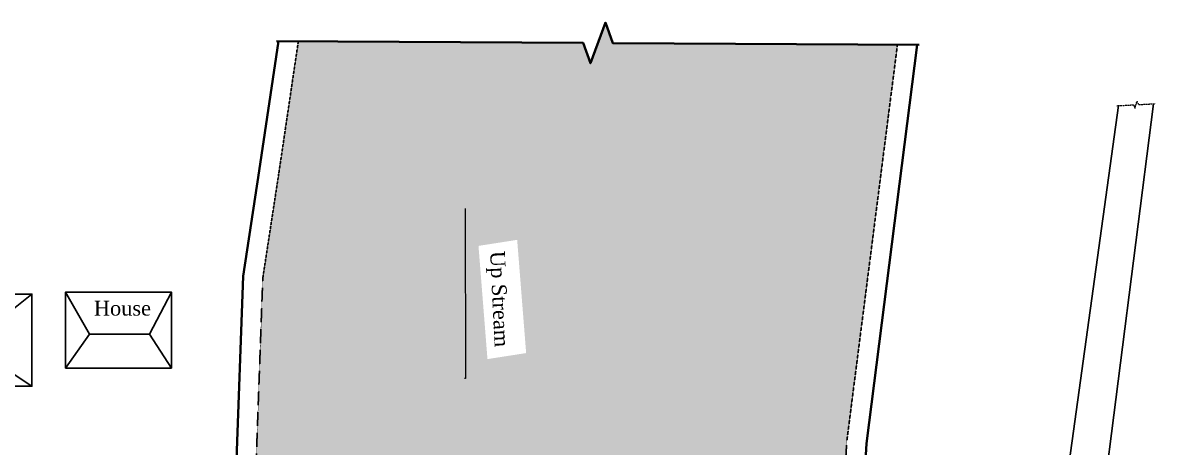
# Model space of a CAD drawing. Header units: inches. Extents: x 215676 to 3518780154, y 2761699 to 325936546.
# Drawn here: x 112945568 to 113060451, y 9519110 to 9562199 of the extents above; entities that cross this region are included whole.
import ezdxf
from ezdxf import colors
from ezdxf.entities.mleader import LeaderData, LeaderLine
from ezdxf.enums import TextEntityAlignment as Align
from ezdxf.math import Vec2, Vec3

# ---------------------------------------------------------------- set-up
doc = ezdxf.new("R2010")
doc.units = ezdxf.units.IN
doc.header["$MEASUREMENT"] = 0
doc.linetypes.add('DASHED', pattern=[0.75, 0.5, -0.25])
doc.linetypes.add('DASHED2', pattern=[0.375, 0.25, -0.125])
for name, color, linetype, lineweight in [('KATCHA ROAD', 7, 'Continuous', 20), ('KHAL+RIVER BANK', 160, 'Continuous', 18), ('Pucca Road', 1, 'Continuous', 30), ('SHED', 7, 'Continuous', 30), ('Water Body', 4, 'Continuous', 18), ('Water Line', 4, 'DASHED', 18)]:
    doc.layers.add(name, color=color, linetype=linetype, lineweight=lineweight)
doc.layers.add('Text', color=7, linetype='Continuous')
doc.styles.get("Standard").update_dxf_attribs({"font": 'times.ttf', "height": 1})
doc.styles.add('TR', font='times.ttf')

msp = doc.modelspace()

# ---------------------------------------------------------------- hatches: boundary and pattern name
at = {"layer": 'Water Line', "linetype": 'Continuous', "lineweight": 9, "ltscale": 15, "true_color": 0x7aafdf}
h = msp.add_hatch(dxfattribs=at)
h.set_pattern_fill('ANSI33', color=143, scale=8000, angle=25)
h.set_pattern_definition([(70, (-659396366.2, -2491106631.1), (-1879.3852416, 684.0402867), []), (70, (-659395084.5, -2491106033.4), (-1879.3852416, 684.0402867), [1000, -500])])
h.paths.add_polyline_path([(113029150, 9519672), (113034294, 9559962), (113005410, 9560134), (113004672, 9562199), (113003148, 9558087), (113002410, 9560152), (112973531, 9560324), (112971543, 9546873), (112969922, 9536276), (112969226, 9516954), (112970189, 9499864), (112971710, 9478205), (112971880, 9477080), (113027095, 9472777), (113026952, 9486313), (113028425, 9506906)])
h.paths.add_polyline_path([(113027095, 9472777), (112971880, 9477080), (112972857, 9470601), (113027283, 9465607), (113027147, 9467808)])
h.paths.add_polyline_path([(113027283, 9465607), (112972857, 9470601), (112974133, 9462138), (112980211, 9431945), (112985437, 9411331), (112996719, 9386104), (113010688, 9363129), (113031567, 9370164), (113032936, 9368451), (113033041, 9372836), (113034410, 9371122), (113055317, 9378168), (113043852, 9400834), (113035259, 9421150), (113030596, 9435595), (113028102, 9452335)])
h.paths.add_polyline_path([(112991801, 9539550), (112992712, 9528064), (112996635, 9528676), (112995724, 9540163)], flags=16)

# ---------------------------------------------------------------- linework, layer by layer
at = {"layer": 'KATCHA ROAD', "linetype": 'DASHED2', "lineweight": 25, "ltscale": 2}
msp.add_lwpolyline([(113056529, 9553770), (113058240, 9553860), (113058383, 9553524), (113058597, 9554223), (113058739, 9553886), (113060451, 9553976)], dxfattribs=at)
at = {"layer": 'KHAL+RIVER BANK', "lineweight": 40, "ltscale": 15}
for points in [[(112971331, 9560337), (113002410, 9560152), (113003148, 9558087), (113004672, 9562199), (113005410, 9560134), (113036489, 9559949)], [(113008746, 9362474), (112994945, 9385173), (112983541, 9410673), (112978260, 9431502), (112972163, 9461791), (112969721, 9477986), (112968193, 9499738), (112967224, 9516934), (112967928, 9536464), (112969565, 9547170), (112971511, 9560336)], [(113057232, 9378813), (113045668, 9401676), (113037135, 9421848), (113032550, 9436052), (113030093, 9452545), (113029146, 9467880), (113028952, 9486252), (113030420, 9506778), (113031143, 9519488), (113036309, 9559950)]]:
    msp.add_lwpolyline(points, dxfattribs=at)
at = {"layer": 'Pucca Road', "ltscale": 0.5}
for points in [[(113049870, 9484208), (113050986, 9512430), (113056708, 9553779)], [(113054316, 9483702), (113054892, 9511746), (113060271, 9553967)]]:
    msp.add_lwpolyline(points, dxfattribs=at)
at = {"layer": 'SHED', "lineweight": 30}
for points in [[(112938417, 9534660), (112946515, 9534660), (112946515, 9525304), (112938417, 9525304)], [(112960660, 9534855), (112949929, 9534855), (112949929, 9527156), (112960660, 9527156)]]:
    msp.add_lwpolyline(points, close=True, dxfattribs=at)
for points in [[(112938417, 9534660), (112942575, 9531542), (112946515, 9534660), (112942575, 9531542), (112942575, 9527885), (112938417, 9525304), (112942575, 9527885), (112946515, 9525304)], [(112949929, 9534855), (112952348, 9530588), (112949929, 9527156), (112952348, 9530588), (112958428, 9530588), (112960660, 9534855), (112958428, 9530588), (112960660, 9527156)]]:
    msp.add_lwpolyline(points, dxfattribs=at)
at = {"layer": 'Water Body', "linetype": 'DASHED2', "lineweight": 30, "ltscale": 15}
for points in [[(113010688, 9363129), (112996719, 9386104), (112985437, 9411331), (112980211, 9431945), (112974133, 9462138), (112971710, 9478205), (112970189, 9499864), (112969226, 9516954), (112969922, 9536276), (112971543, 9546873), (112973531, 9560324)], [(113055317, 9378168), (113043852, 9400834), (113035259, 9421150), (113030596, 9435595), (113028102, 9452335), (113027147, 9467808), (113026952, 9486313), (113028425, 9506906), (113029150, 9519672), (113034294, 9559962)]]:
    msp.add_lwpolyline(points, dxfattribs=at)

# ---------------------------------------------------------------- texts
at = {"layer": 'Text', "style": 'TR'}
msp.add_text('Up Stream', height=1500, rotation=272.78101, dxfattribs=at).set_placement((112993723, 9539029), align=Align.MIDDLE_LEFT)
msp.add_text('House', height=1500, dxfattribs=at).set_placement((112952793, 9533229), align=Align.MIDDLE_LEFT)

# ---------------------------------------------------------------- leaders
at = {"layer": 'Text'}
ml = msp.add_multileader_mtext('Standard', dxfattribs=at)
ml.set_content('', color=256)
ml.set_leader_properties()
ml.build(insert=Vec2(0, 0))
ml.multileader.update_dxf_attribs({"text_right_attachment_type": 6, "dogleg_length": 0.36, "arrow_head_size": 2000})
ctx = ml.context
ctx.base_point, ctx.char_height, ctx.arrow_head_size, ctx.landing_gap_size, ctx.plane_origin = Vec3(112990288, 9526605), 1000, 2000, 90, Vec3(112990456, 9545333)
ctx.right_attachment, ctx.text_align_type = 6, 2
notes = []
notes.append((ctx, [(1, (1, 1, 0), (112990468, 9526105), (-1, 0), 0.000000014, [(0, [(112990456, 9545333)], 0, [])])]))
ctx.mtext.insert, ctx.mtext.alignment, ctx.mtext.flow_direction = Vec3(112990378, 9527105), 3, 5
for ctx, leaders in notes:
    for number, flags, end, landing, length, lines in leaders:
        leader = LeaderData()
        leader.index, (leader.has_last_leader_line, leader.has_dogleg_vector, leader.attachment_direction) = number, flags
        leader.last_leader_point, leader.dogleg_vector, leader.dogleg_length = Vec3(end), Vec3(landing), length
        for number, points, colour, breaks in lines:
            line = LeaderLine()
            line.index, line.vertices, line.color, line.breaks = number, Vec3.list(points), colors.encode_raw_color(colour), breaks
            leader.lines.append(line)
        ctx.leaders.append(leader)

doc.saveas('drawing.dxf')
